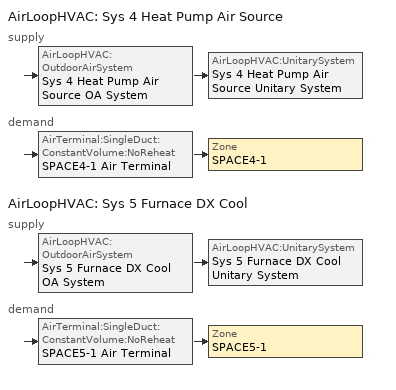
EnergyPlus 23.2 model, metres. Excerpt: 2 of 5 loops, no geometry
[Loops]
AirLoopHVAC 'Sys 4 Heat Pump Air Source'
 supply: AirLoopHVAC:OutdoorAirSystem 'Sys 4 Heat Pump Air Source OA System' > AirLoopHVAC:UnitarySystem 'Sys 4 Heat Pump Air Source Unitary System'
 demand: AirTerminal:SingleDuct:ConstantVolume:NoReheat 'SPACE4-1 Air Terminal' > Zone 'SPACE4-1'
AirLoopHVAC 'Sys 5 Furnace DX Cool'
 supply: AirLoopHVAC:OutdoorAirSystem 'Sys 5 Furnace DX Cool OA System' > AirLoopHVAC:UnitarySystem 'Sys 5 Furnace DX Cool Unitary System'
 demand: AirTerminal:SingleDuct:ConstantVolume:NoReheat 'SPACE5-1 Air Terminal' > Zone 'SPACE5-1'
[AirLoopHVAC] Design supply air flow rate=Autosize
Sys 4 Heat Pump Air Source; Sys 5 Furnace DX Cool
[AirLoopHVAC:UnitarySystem] Control type=Load; Cooling supply air flow rate=Autosize; Cooling supply air flow rate method=SupplyAirFlowRate; Dehumidification control type=None; Dx heating coil sizing ratio=1; Fan placement=BlowThrough; Heating supply air flow rate=Autosize; Heating supply air flow rate method=SupplyAirFlowRate; Maximum outdoor dry bulb temperature for supplemental heater operation=21; Maximum supply air temperature=Autosize; No load supply air flow rate=Autosize; No load supply air flow rate method=SupplyAirFlowRate; Supply air fan operating mode schedule=FanAvailSched
Name | Controlling zone or thermostat location | Cooling coil | Design specification multispeed object | Heating coil | Supplemental heating coil | Supply fan
Sys 4 Heat Pump Air Source Unitary System | SPACE4-1 | Sys 4 Heat Pump Air Source Cooling Coil | Sys 4 Heat Pump Air Source Unitary System MultiSpeed Performance | Sys 4 Heat Pump Air Source Heating Coil | Sys 4 Heat Pump Air Source Supp Heat or Reheat Coil | Sys 4 Heat Pump Air Source Supply Fan
Sys 5 Furnace DX Cool Unitary System | SPACE5-1 | Sys 5 Furnace DX Cool Cooling Coil | Sys 5 Furnace DX Cool Unitary System MultiSpeed Performance | Sys 5 Furnace DX Cool Heating Coil |  | Sys 5 Furnace DX Cool Supply Fan
[AirTerminal:SingleDuct:ConstantVolume:NoReheat] Maximum air flow rate=Autosize
SPACE4-1 Air Terminal; SPACE5-1 Air Terminal
[Coil:Cooling:DX]
Sys 5 Furnace DX Cool Cooling Coil: Performance object=Sys 5 Furnace DX Cool Cooling Coil Performance
[Coil:Cooling:DX:CurveFit:OperatingMode]
Sys 5 Furnace DX Cool Cooling Coil Operating Mode: Apply latent degradation to speeds greater than 1=No; Condenser type=AirCooled; Latent capacity time constant=0; Maximum cycling rate=0; Nominal speed number=4; Nominal time for condensate removal to begin=0; Rated evaporator air flow rate=Autosize; Rated gross total cooling capacity=Autosize; Ratio of initial moisture evaporation rate and steady state latent capacity=0; Speed 1=Sys 5 Furnace DX Cool Cooling Coil Speed 1 Performance; Speed 2=Sys 5 Furnace DX Cool Cooling Coil Speed 2 Performance; Speed 3=Sys 5 Furnace DX Cool Cooling Coil Speed 3 Performance; Speed 4=Sys 5 Furnace DX Cool Cooling Coil Speed 4 Performance
[Coil:Cooling:DX:CurveFit:Performance]
Sys 5 Furnace DX Cool Cooling Coil Performance: Base operating mode=Sys 5 Furnace DX Cool Cooling Coil Operating Mode; Capacity control method=Discrete; Compressor fuel type=Electricity; Crankcase heater capacity=0; Maximum outdoor dry bulb temperature for crankcase heater operation=10
[Coil:Cooling:DX:VariableSpeed]
Sys 4 Heat Pump Air Source Cooling Coil: Basin heater setpoint temperature=2; Condenser type=AirCooled; Energy part load fraction curve=Sys 4 Heat Pump Air Source Heat Coil PLF; Maximum outdoor dry bulb temperature for crankcase heater operation=10; Minimum outdoor dry bulb temperature for compressor operation=-25; Nominal speed level=4; Number of speeds=4; Speed 1 energy input ratio function of air flow fraction curve=Sys 4 Heat Pump Air Source Cool Coil EIR-FF; Speed 1 energy input ratio function of temperature curve=Sys 4 Heat Pump Air Source Cool Coil EIR-FT; Speed 1 reference unit gross rated cooling cop=3; Speed 1 reference unit gross rated sensible heat ratio=0.70108; Speed 1 reference unit gross rated total cooling capacity=1302.03; Speed 1 reference unit rated air flow rate=0.0524326; Speed 1 total cooling capacity function of air flow fraction curve=Sys 4 Heat Pump Air Source Cool Coil Cap-FF; Speed 1 total cooling capacity function of temperature curve=Sys 4 Heat Pump Air Source Cool Coil Cap-FT; Speed 2 energy input ratio function of air flow fraction curve=Sys 4 Heat Pump Air Source Cool Coil EIR-FF; Speed 2 energy input ratio function of temperature curve=Sys 4 Heat Pump Air Source Cool Coil EIR-FT; Speed 2 reference unit gross rated cooling cop=3; Speed 2 reference unit gross rated sensible heat ratio=0.70108; Speed 2 reference unit gross rated total cooling capacity=2604.05; Speed 2 reference unit rated air flow rate=0.10487; Speed 2 total cooling capacity function of air flow fraction curve=Sys 4 Heat Pump Air Source Cool Coil Cap-FF; Speed 2 total cooling capacity function of temperature curve=Sys 4 Heat Pump Air Source Cool Coil Cap-FT; Speed 3 energy input ratio function of air flow fraction curve=Sys 4 Heat Pump Air Source Cool Coil EIR-FF; Speed 3 energy input ratio function of temperature curve=Sys 3 Heat Pump Air Source Cool Coil EIR-FT; Speed 3 reference unit gross rated cooling cop=3; Speed 3 reference unit gross rated sensible heat ratio=0.70108; Speed 3 reference unit gross rated total cooling capacity=3906.08; Speed 3 reference unit rated air flow rate=0.1573; Speed 3 total cooling capacity function of air flow fraction curve=Sys 4 Heat Pump Air Source Cool Coil Cap-FF; Speed 3 total cooling capacity function of temperature curve=Sys 4 Heat Pump Air Source Cool Coil Cap-FT; Speed 4 energy input ratio function of air flow fraction curve=Sys 4 Heat Pump Air Source Cool Coil EIR-FF; Speed 4 energy input ratio function of temperature curve=Sys 4 Heat Pump Air Source Cool Coil EIR-FT; Speed 4 reference unit gross rated cooling cop=3; Speed 4 reference unit gross rated sensible heat ratio=0.70108; Speed 4 reference unit gross rated total cooling capacity=5208.11; Speed 4 reference unit rated air flow rate=0.20973; Speed 4 total cooling capacity function of air flow fraction curve=Sys 4 Heat Pump Air Source Cool Coil Cap-FF; Speed 4 total cooling capacity function of temperature curve=Sys 4 Heat Pump Air Source Cool Coil Cap-FT
[Coil:Heating:DX:MultiSpeed]
Sys 4 Heat Pump Air Source Heating Coil: 2023 speed 1 rated supply air fan power per volume flow rate=934.4; 2023 speed 2 rated supply air fan power per volume flow rate=934.4; 2023 speed 3 rated supply air fan power per volume flow rate=934.4; 2023 speed 4 rated supply air fan power per volume flow rate=934.4; Apply part load fraction to speeds greater than 1=No; Crankcase heater capacity=0; Defrost control=Timed; Defrost energy input ratio function of temperature curve=Sys 4 Heat Pump Air Source Heat Coil Defr-FT; Defrost strategy=ReverseCycle; Defrost time period fraction=0.058333; Fuel type=Electricity; Maximum outdoor dry bulb temperature for crankcase heater operation=10; Maximum outdoor dry bulb temperature for defrost operation=5; Minimum outdoor dry bulb temperature for compressor operation=-8; Number of speeds=4; Resistive defrost heater capacity=Autosize; Speed 1 energy input ratio function of flow fraction curve=Sys 4 Heat Pump Air Source Heat Coil EIR-FF; Speed 1 energy input ratio function of temperature curve=Sys 4 Heat Pump Air Source Heat Coil EIR-FT; Speed 1 gross rated heating capacity=Autosize; Speed 1 gross rated heating cop=2.75; Speed 1 heating capacity function of flow fraction curve=Sys 4 Heat Pump Air Source Heat Coil Cap-FF; Speed 1 heating capacity function of temperature curve=Sys 4 Heat Pump Air Source Heat Coil Cap-FT; Speed 1 part load fraction correlation curve=Sys 4 Heat Pump Air Source Heat Coil PLF; Speed 1 rated air flow rate=Autosize; Speed 1 rated waste heat fraction of power input=0.2; Speed 1 waste heat function of temperature curve=Sys 4 Heat Pump Air Source Heat Coil WH-FT; Speed 2 energy input ratio function of flow fraction curve=Sys 4 Heat Pump Air Source Heat Coil EIR-FF; Speed 2 energy input ratio function of temperature curve=Sys 4 Heat Pump Air Source Heat Coil EIR-FT; Speed 2 gross rated heating capacity=Autosize; Speed 2 gross rated heating cop=2.75; Speed 2 heating capacity function of flow fraction curve=Sys 4 Heat Pump Air Source Heat Coil Cap-FF; Speed 2 heating capacity function of temperature curve=Sys 4 Heat Pump Air Source Heat Coil Cap-FT; Speed 2 part load fraction correlation curve=Sys 4 Heat Pump Air Source Heat Coil PLF; Speed 2 rated air flow rate=Autosize; Speed 2 rated waste heat fraction of power input=0.2; Speed 2 waste heat function of temperature curve=Sys 4 Heat Pump Air Source Heat Coil WH-FT; Speed 3 energy input ratio function of flow fraction curve=Sys 4 Heat Pump Air Source Heat Coil EIR-FF; Speed 3 energy input ratio function of temperature curve=Sys 4 Heat Pump Air Source Heat Coil EIR-FT; Speed 3 gross rated heating capacity=Autosize; Speed 3 gross rated heating cop=2.75; Speed 3 heating capacity function of flow fraction curve=Sys 4 Heat Pump Air Source Heat Coil Cap-FF; Speed 3 heating capacity function of temperature curve=Sys 4 Heat Pump Air Source Heat Coil Cap-FT; Speed 3 part load fraction correlation curve=Sys 4 Heat Pump Air Source Heat Coil PLF; Speed 3 rated air flow rate=Autosize; Speed 3 rated waste heat fraction of power input=0.2; Speed 3 waste heat function of temperature curve=Sys 4 Heat Pump Air Source Heat Coil WH-FT; Speed 4 energy input ratio function of flow fraction curve=Sys 4 Heat Pump Air Source Heat Coil EIR-FF; Speed 4 energy input ratio function of temperature curve=Sys 4 Heat Pump Air Source Heat Coil EIR-FT; Speed 4 gross rated heating capacity=Autosize; Speed 4 gross rated heating cop=2.75; Speed 4 heating capacity function of flow fraction curve=Sys 4 Heat Pump Air Source Heat Coil Cap-FF; Speed 4 heating capacity function of temperature curve=Sys 4 Heat Pump Air Source Heat Coil Cap-FT; Speed 4 part load fraction correlation curve=Sys 4 Heat Pump Air Source Heat Coil PLF; Speed 4 rated air flow rate=Autosize; Speed 4 rated waste heat fraction of power input=0.2; Speed 4 waste heat function of temperature curve=Sys 4 Heat Pump Air Source Heat Coil WH-FT
[Coil:Heating:Electric]
Sys 4 Heat Pump Air Source Supp Heat or Reheat Coil: Efficiency=1; Nominal capacity=Autosize
[Coil:Heating:Fuel]
Sys 5 Furnace DX Cool Heating Coil: Burner efficiency=0.8; Fuel type=NaturalGas; Nominal capacity=Autosize; Off cycle parasitic fuel load=0; On cycle parasitic electric load=0; Part load fraction correlation curve=Sys 5 Furnace DX Cool Heating Coil PLF-FPLR
[Controller:OutdoorAir] Economizer control action type=ModulateFlow; Economizer control type=FixedDryBulb; Economizer maximum limit dry bulb temperature=20; Maximum outdoor air flow rate=Autosize; Minimum limit type=FixedMinimum; Minimum outdoor air flow rate=Autosize; Minimum outdoor air schedule=Min OA Sched
Name | Economizer operation staging | Lockout type
Sys 4 Heat Pump Air Source OA Controller | EconomizerFirst | LockoutWithHeating
Sys 5 Furnace DX Cool OA Controller |  | NoLockout
[DesignSpecification:OutdoorAir] Outdoor air flow per person=0.00944; Outdoor air flow per zone=0; Outdoor air flow per zone floor area=0; Outdoor air method=Flow/Person
SZ DSOA SPACE4-1; SZ DSOA SPACE5-1
[DesignSpecification:ZoneAirDistribution] Zone air distribution effectiveness in cooling mode=1; Zone air distribution effectiveness in heating mode=1
SZ DSZAD SPACE4-1; SZ DSZAD SPACE5-1
[Fan:VariableVolume] Availability schedule=HVACTemplate-Always 1; Fan power coefficient 1=0.00153024; Fan power coefficient 2=0.00520806; Fan power coefficient 3=1.10862; Fan power coefficient 4=-0.116356; Fan power coefficient 5=0; Fan power minimum flow fraction=0; Fan power minimum flow rate input method=Fraction; Fan total efficiency=0.7; Maximum flow rate=Autosize; Motor efficiency=0.9; Motor in airstream fraction=1; Pressure rise=600
Sys 4 Heat Pump Air Source Supply Fan; Sys 5 Furnace DX Cool Supply Fan
[SetpointManager:MixedAir] Control variable=Temperature
Name | Setpoint node or nodelist
Sys 4 Heat Pump Air Source Cooling Coil Air Temp Manager | Sys 4 Heat Pump Air Source Mixed Air Outlet
Sys 5 Furnace DX Cool Cooling Coil Air Temp Manager | Sys 5 Furnace DX Cool Mixed Air Outlet
[SetpointManager:SingleZone:Cooling] Control variable=Temperature; Maximum supply air temperature=45; Minimum supply air temperature=13
Name | Control zone | Setpoint node or nodelist
Sys 4 Heat Pump Air Source Economizer Supply Air Temp Manager | SPACE4-1 | Sys 4 Heat Pump Air Source Supp Heat or Reheat Coil Outl
Sys 5 Furnace DX Cool Economizer Supply Air Temp Manager | SPACE5-1 | Sys 5 Furnace DX Cool Heating Coil Outlet
[Sizing:System] 100 outdoor air in cooling=No; 100 outdoor air in heating=No; Central cooling capacity control method=OnOff; Central cooling design supply air humidity ratio=0.008; Central cooling design supply air temperature=12.8; Central heating design supply air humidity ratio=0.008; Central heating design supply air temperature=50; Central heating maximum system air flow ratio=1; Cooling design capacity=Autosize; Cooling design capacity method=CoolingDesignCapacity; Cooling supply air flow rate=0; Cooling supply air flow rate method=DesignDay; Design outdoor air flow rate=Autosize; Heating design capacity=Autosize; Heating design capacity method=HeatingDesignCapacity; Heating supply air flow rate=0; Heating supply air flow rate method=DesignDay; Precool design humidity ratio=0.008; Precool design temperature=11; Preheat design humidity ratio=0.008; Preheat design temperature=7; System outdoor air method=ZoneSum; Type of load to size on=Sensible; Type of zone sum to use=NonCoincident; Zone maximum outdoor air fraction=1
Sys 4 Heat Pump Air Source; Sys 5 Furnace DX Cool
[Sizing:Zone] Account for dedicated outdoor air system=No; Cooling design air flow method=DesignDay; Cooling design air flow rate=0; Cooling minimum air flow fraction=0; Dedicated outdoor air high setpoint temperature for design=Autosize; Dedicated outdoor air low setpoint temperature for design=Autosize; Dedicated outdoor air system control strategy=NeutralSupplyAir; Heating design air flow method=DesignDay; Heating design air flow rate=0; Heating maximum air flow fraction=0; Zone cooling design supply air humidity ratio=0.008; Zone cooling design supply air temperature=12.8; Zone cooling design supply air temperature difference=11.11; Zone cooling design supply air temperature input method=SupplyAirTemperature; Zone heating design supply air humidity ratio=0.008; Zone heating design supply air temperature=50; Zone heating design supply air temperature input method=SupplyAirTemperature
Name | Design specification outdoor air object | Design specification zone air distribution object
SPACE4-1 | SZ DSOA SPACE4-1 | SZ DSZAD SPACE4-1
SPACE5-1 | SZ DSOA SPACE5-1 | SZ DSZAD SPACE5-1
[ThermostatSetpoint:DualSetpoint]
All Zones Dual SP Control: Cooling setpoint temperature schedule=Clg-SetP-Sch; Heating setpoint temperature schedule=Htg-SetP-Sch
[UnitarySystemPerformance:Multispeed] Cooling speed supply air flow ratio 1=Autosize; Heating speed supply air flow ratio 1=Autosize; Cooling speed supply air flow ratio 2=Autosize; Heating speed supply air flow ratio 2=Autosize; Cooling speed supply air flow ratio 3=Autosize; Heating speed supply air flow ratio 3=Autosize; Cooling speed supply air flow ratio 4=Autosize; Heating speed supply air flow ratio 4=Autosize; Cooling speed supply air flow ratio 5=Autosize; Heating speed supply air flow ratio 5=Autosize; Cooling speed supply air flow ratio 6=Autosize; Heating speed supply air flow ratio 6=Autosize; Cooling speed supply air flow ratio 7=Autosize; Heating speed supply air flow ratio 7=Autosize; Cooling speed supply air flow ratio 8=Autosize; Heating speed supply air flow ratio 8=Autosize; Cooling speed supply air flow ratio 9=Autosize; Heating speed supply air flow ratio 9=Autosize; Cooling speed supply air flow ratio 10=Autosize; Heating speed supply air flow ratio 10=Autosize; No load supply air flow rate ratio=0.25; Number of speeds for cooling=4; Number of speeds for heating=1; Single mode operation=No
Sys 4 Heat Pump Air Source Unitary System MultiSpeed Performance; Sys 5 Furnace DX Cool Unitary System MultiSpeed Performance
[ZoneControl:Thermostat] Control 1=All Zones Dual SP Control; Control type schedule=HVACTemplate-Always 4
Name | Zone or zonelist
SPACE4-1 Thermostat | SPACE4-1
SPACE5-1 Thermostat | SPACE5-1
[Zone equipment]
SPACE4-1: SPACE4-1 Air Terminal
SPACE5-1: SPACE5-1 Air Terminal
[Curve:Biquadratic] Input unit type for x=Temperature; Input unit type for y=Temperature; Maximum value of x=50; Maximum value of y=50; Minimum value of x=0; Minimum value of y=0; Output unit type=Dimensionless
Name | Maximum curve output | Minimum curve output | Coefficient1 constant | Coefficient2 x | Coefficient3 x 2 | Coefficient4 y | Coefficient5 y 2 | Coefficient6 x y
Sys 3 Heat Pump Air Source Cool Coil EIR-FT; Sys 4 Heat Pump Air Source Cool Coil EIR-FT | 5 | 0 | 0.632475 | -0.0121321 | 0.000507773 | 0.0155377 | 0.00027284 | -0.000679201
Sys 4 Heat Pump Air Source Cool Coil Cap-FT | 5 | 0 | 0.476428 | 0.0401147 | 0.000226411 | -0.000827136 | -7.3224e-06 | -0.000446278
Sys 4 Heat Pump Air Source Heat Coil Defr-FT; Sys 4 Heat Pump Air Source Heat Coil WH-FT |  |  | 1 | 0 | 0 | 0 | 0 | 0
[Curve:Cubic]
Name | Maximum value of x | Minimum value of x | Coefficient1 constant | Coefficient2 x | Coefficient3 x 2 | Coefficient4 x 3 | Input unit type for x | Output unit type
Sys 4 Heat Pump Air Source Cool Coil Cap-FF; Sys 4 Heat Pump Air Source Cool Coil EIR-FF | 1.5 | 0.5 | 0.472786 | 1.24334 | -1.03871 | 0.322578
Sys 4 Heat Pump Air Source Heat Coil Cap-FF | 1.5 | 0.5 | 0.84 | 0.16 | 0 | 0
Sys 4 Heat Pump Air Source Heat Coil Cap-FT | 20 | -20 | 0.758746 | 0.027626 | 0.000148716 | 3.4992e-06 | Temperature | Dimensionless
Sys 4 Heat Pump Air Source Heat Coil EIR-FT | 20 | -20 | 1.19248 | -0.0300438 | 0.00103745 | -2.3328e-05 | Temperature | Dimensionless
Sys 5 Furnace DX Cool Heating Coil PLF-FPLR | 1 | 0 | 0.8 | 0.2 | 0 | 0
[Curve:Quadratic] Maximum value of x=1; Minimum value of x=0
Name | Coefficient1 constant | Coefficient2 x | Coefficient3 x 2
Sys 4 Heat Pump Air Source Heat Coil EIR-FF | 1.3824 | -0.4336 | 0.0512
Sys 4 Heat Pump Air Source Heat Coil PLF | 0.85 | 0.15 | 0
[Schedule:Compact]
Clg-SetP-Sch: Through: 12/31, For: WeekDays CustomDay1 CustomDay2, Until: 7:00, 32, Until: 21:00, 24, Until: 24:00, 32, For: WeekEnds Holiday, Until: 24:00, 32, For: SummerDesignDay, Until: 24:00, 24, For: WinterDesignDay, Until: 24:00, 32
FanAvailSched: Through: 12/31, For: WeekDays CustomDay1 CustomDay2, Until: 7:00, 0, Until: 21:00, 1, Until: 24:00, 0, For: Weekends Holiday, Until: 24:00, 0, For: SummerDesignDay, Until: 24:00, 1, For: WinterDesignDay, Until: 24:00, 1
HVACTemplate-Always 1: Through: 12/31, For: AllDays, Until: 24:00, 1
HVACTemplate-Always 4: Through: 12/31, For: AllDays, Until: 24:00, 4
Htg-SetP-Sch: Through: 12/31, For: WeekDays CustomDay1 CustomDay2, Until: 6:00, 13, Until: 7:00, 18, Until: 21:00, 23, Until: 24:00, 13, For: WeekEnds Holiday, Until: 24:00, 13, For: SummerDesignDay, Until: 24:00, 13, For: WinterDesignDay, Until: 24:00, 23
Min OA Sched: Through: 12/31, For: WeekDays CustomDay1 CustomDay2, Until: 8:00, 0, Until: 21:00, 1, Until: 24:00, 0, For: Weekends Holiday, Until: 24:00, 0, For: SummerDesignDay, Until: 24:00, 1, For: WinterDesignDay, Until: 24:00, 1
